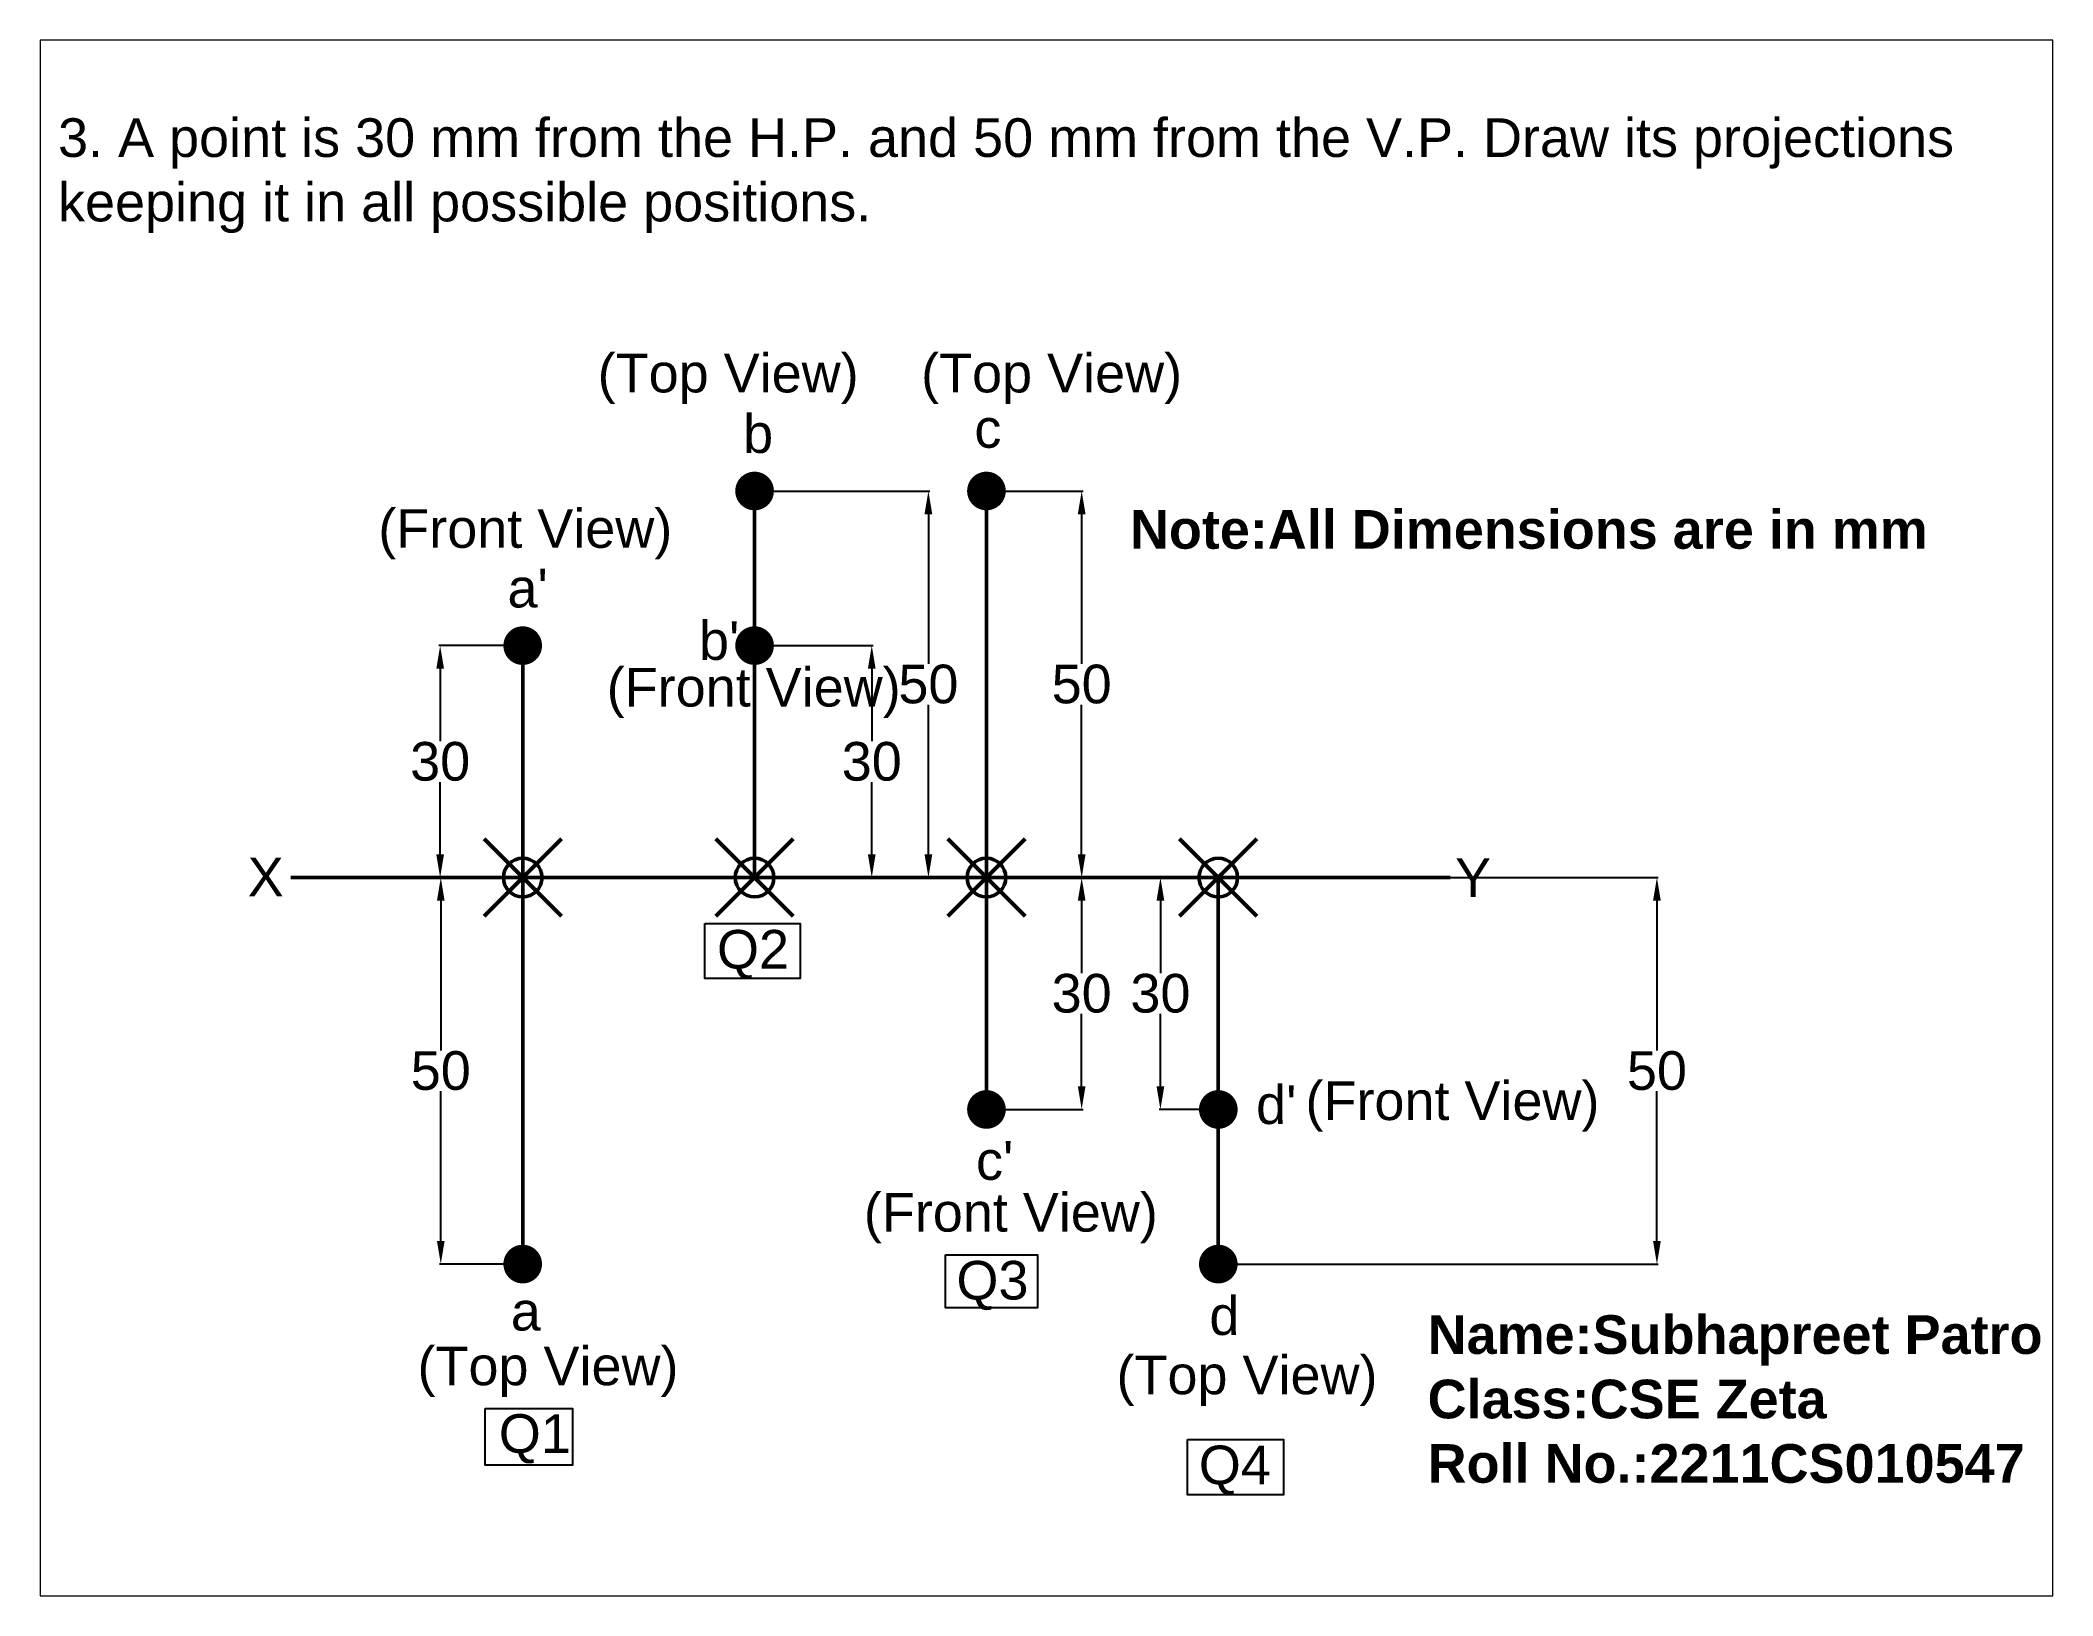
# Paper-space layout 'Layout3' of a CAD drawing. Header units: millimetres. Extents: x 1.1 to 9.9, y 0.85 to 7.65.
# The model-space entities are those that its viewports show. They can reach past a viewport. Long polylines and large blocks are cut down to what shows.
import ezdxf

# ---------------------------------------------------------------- set-up
doc = ezdxf.new("R2010")
doc.units = ezdxf.units.MM
doc.header["$MEASUREMENT"] = 0
doc.header["$PDMODE"] = 35
doc.header["$PDSIZE"] = 5
doc.styles.get("Standard").update_dxf_attribs({"font": 'arial.ttf'})
doc.dimstyles.get("Standard").update_dxf_attribs({"dimtxt": 5, "dimasz": 3, "dimexe": 0.18, "dimexo": 0.0625, "dimgap": 0.09, "dimtad": 1, "dimtih": 1, "dimtoh": 1, "dimdec": 0, "dimzin": 0, "dimdsep": 46, "dimtxsty": 'Standard', "dimcen": 0.09, "dimadec": 0, "dimazin": 0, "dimtfac": 1, "dimtdec": 0, "dimtofl": 0, "dimtmove": 0, "dimatfit": 3, "dimfxl": 1, "dimtolj": 1, "dimtzin": 0, "dimarcsym": 0})

# ---------------------------------------------------------------- blocks, each defined once
blk = doc.blocks.new('*D53')
at = {"color": 0, "lineweight": -2, "transparency": 16777216}
for p, q in [((749.93, 229.28), (739.14, 229.28)), ((739.32, 226.28), (739.32, 216.92)), ((739.32, 202.28), (739.32, 211.63)), ((749.93, 199.28), (739.14, 199.28))]:
    blk.add_line(p, q, dxfattribs=at)
at = {"color": 0, "transparency": 16777216}
for points in [[(738.82, 226.28), (739.82, 226.28), (739.32, 229.28)], [(738.82, 202.28), (739.82, 202.28), (739.32, 199.28)]]:
    blk.add_solid(points, dxfattribs=at)
at = {"layer": 'Defpoints', "color": 0, "transparency": 16777216}
for p in [(750, 229.28), (739.32, 199.28), (750, 199.28)]:
    blk.add_point(p, dxfattribs=at)
at = {"color": 0, "lineweight": 53, "transparency": 16777216, "insert": (739.32, 214.28), "char_height": 5, "attachment_point": 5}
blk.add_mtext('\\A1;30', dxfattribs=at)
blk = doc.blocks.new('*D54')
at = {"color": 0, "lineweight": -2, "transparency": 16777216}
for p, q in [((749.93, 199.28), (739.22, 199.28)), ((739.4, 196.28), (739.4, 176.92)), ((739.4, 152.28), (739.4, 171.63)), ((749.93, 149.28), (739.22, 149.28))]:
    blk.add_line(p, q, dxfattribs=at)
at = {"color": 0, "transparency": 16777216}
for points in [[(738.9, 196.28), (739.9, 196.28), (739.4, 199.28)], [(738.9, 152.28), (739.9, 152.28), (739.4, 149.28)]]:
    blk.add_solid(points, dxfattribs=at)
at = {"layer": 'Defpoints', "color": 0, "transparency": 16777216}
for p in [(750, 199.28), (739.4, 149.28), (750, 149.28)]:
    blk.add_point(p, dxfattribs=at)
at = {"color": 0, "lineweight": 53, "transparency": 16777216, "insert": (739.4, 174.28), "char_height": 5, "attachment_point": 5}
blk.add_mtext('\\A1;50', dxfattribs=at)
blk = doc.blocks.new('*D55')
at = {"color": 0, "lineweight": -2, "transparency": 16777216}
for p, q in [((780.06, 249.28), (802.67, 249.28)), ((802.49, 246.28), (802.49, 226.92)), ((802.49, 202.28), (802.49, 221.63)), ((780.06, 199.28), (802.67, 199.28))]:
    blk.add_line(p, q, dxfattribs=at)
at = {"color": 0, "transparency": 16777216}
for points in [[(801.99, 246.28), (802.99, 246.28), (802.49, 249.28)], [(801.99, 202.28), (802.99, 202.28), (802.49, 199.28)]]:
    blk.add_solid(points, dxfattribs=at)
at = {"layer": 'Defpoints', "color": 0, "transparency": 16777216}
for p in [(780, 249.28), (780, 199.28), (802.49, 199.28)]:
    blk.add_point(p, dxfattribs=at)
at = {"color": 0, "lineweight": 53, "transparency": 16777216, "insert": (802.49, 224.28), "char_height": 5, "attachment_point": 5}
blk.add_mtext('\\A1;50', dxfattribs=at)
blk = doc.blocks.new('*D56')
at = {"color": 0, "lineweight": -2, "transparency": 16777216}
for p, q in [((780.06, 229.28), (795.34, 229.28)), ((795.16, 226.28), (795.16, 216.92)), ((795.16, 202.28), (795.16, 211.63)), ((780.06, 199.28), (795.34, 199.28))]:
    blk.add_line(p, q, dxfattribs=at)
at = {"color": 0, "transparency": 16777216}
for points in [[(794.66, 226.28), (795.66, 226.28), (795.16, 229.28)], [(794.66, 202.28), (795.66, 202.28), (795.16, 199.28)]]:
    blk.add_solid(points, dxfattribs=at)
at = {"layer": 'Defpoints', "color": 0, "transparency": 16777216}
for p in [(780, 229.28), (780, 199.28), (795.16, 199.28)]:
    blk.add_point(p, dxfattribs=at)
at = {"color": 0, "lineweight": 53, "transparency": 16777216, "insert": (795.16, 214.28), "char_height": 5, "attachment_point": 5}
blk.add_mtext('\\A1;30', dxfattribs=at)
blk = doc.blocks.new('*D57')
at = {"color": 0, "lineweight": -2, "transparency": 16777216}
for p, q in [((810.06, 249.28), (822.5, 249.28)), ((822.32, 246.28), (822.32, 226.92)), ((822.32, 202.28), (822.32, 221.63)), ((810.06, 199.28), (822.5, 199.28))]:
    blk.add_line(p, q, dxfattribs=at)
at = {"color": 0, "transparency": 16777216}
for points in [[(821.82, 246.28), (822.82, 246.28), (822.32, 249.28)], [(821.82, 202.28), (822.82, 202.28), (822.32, 199.28)]]:
    blk.add_solid(points, dxfattribs=at)
at = {"layer": 'Defpoints', "color": 0, "transparency": 16777216}
for p in [(810, 249.28), (810, 199.28), (822.32, 199.28)]:
    blk.add_point(p, dxfattribs=at)
at = {"color": 0, "lineweight": 53, "transparency": 16777216, "insert": (822.32, 224.28), "char_height": 5, "attachment_point": 5}
blk.add_mtext('\\A1;50', dxfattribs=at)
blk = doc.blocks.new('*D58')
at = {"color": 0, "lineweight": -2, "transparency": 16777216}
for p, q in [((810.06, 199.28), (822.5, 199.28)), ((822.32, 196.28), (822.32, 186.92)), ((822.32, 172.28), (822.32, 181.63)), ((810.06, 169.28), (822.5, 169.28))]:
    blk.add_line(p, q, dxfattribs=at)
at = {"color": 0, "transparency": 16777216}
for points in [[(821.82, 196.28), (822.82, 196.28), (822.32, 199.28)], [(821.82, 172.28), (822.82, 172.28), (822.32, 169.28)]]:
    blk.add_solid(points, dxfattribs=at)
at = {"layer": 'Defpoints', "color": 0, "transparency": 16777216}
for p in [(810, 199.28), (810, 169.28), (822.32, 169.28)]:
    blk.add_point(p, dxfattribs=at)
at = {"color": 0, "lineweight": 53, "transparency": 16777216, "insert": (822.32, 184.28), "char_height": 5, "attachment_point": 5}
blk.add_mtext('\\A1;30', dxfattribs=at)
blk = doc.blocks.new('*D59')
at = {"color": 0, "lineweight": -2, "transparency": 16777216}
for p, q in [((839.93, 199.28), (832.33, 199.28)), ((832.51, 196.28), (832.51, 186.92)), ((832.51, 172.28), (832.51, 181.63)), ((839.93, 169.28), (832.33, 169.28))]:
    blk.add_line(p, q, dxfattribs=at)
at = {"color": 0, "transparency": 16777216}
for points in [[(832.01, 196.28), (833.01, 196.28), (832.51, 199.28)], [(832.01, 172.28), (833.01, 172.28), (832.51, 169.28)]]:
    blk.add_solid(points, dxfattribs=at)
at = {"layer": 'Defpoints', "color": 0, "transparency": 16777216}
for p in [(840, 199.28), (832.51, 169.28), (840, 169.28)]:
    blk.add_point(p, dxfattribs=at)
at = {"color": 0, "lineweight": 53, "transparency": 16777216, "insert": (832.51, 184.28), "char_height": 5, "attachment_point": 5}
blk.add_mtext('\\A1;30', dxfattribs=at)
blk = doc.blocks.new('*D60')
at = {"color": 0, "lineweight": -2, "transparency": 16777216}
for p, q in [((840.06, 199.28), (896.93, 199.28)), ((896.75, 196.28), (896.75, 176.92)), ((896.75, 152.28), (896.75, 171.63)), ((840.06, 149.28), (896.93, 149.28))]:
    blk.add_line(p, q, dxfattribs=at)
at = {"color": 0, "transparency": 16777216}
for points in [[(896.25, 196.28), (897.25, 196.28), (896.75, 199.28)], [(896.25, 152.28), (897.25, 152.28), (896.75, 149.28)]]:
    blk.add_solid(points, dxfattribs=at)
at = {"layer": 'Defpoints', "color": 0, "transparency": 16777216}
for p in [(840, 199.28), (840, 149.28), (896.75, 149.28)]:
    blk.add_point(p, dxfattribs=at)
at = {"color": 0, "lineweight": 53, "transparency": 16777216, "insert": (896.75, 174.28), "char_height": 5, "attachment_point": 5}
blk.add_mtext('\\A1;50', dxfattribs=at)

msp = doc.modelspace()

# ---------------------------------------------------------------- linework, layer by layer
at = {"lineweight": 50}
for p, q in [((780, 199.28), (780, 249.28)), ((810, 199.28), (810, 249.28)), ((750, 199.28), (750, 229.28)), ((780, 199.28), (780, 229.28)), ((720, 199.28), (870, 199.28)), ((750, 199.28), (750, 149.28)), ((810, 199.28), (810, 169.28)), ((840, 199.28), (840, 169.28)), ((840, 199.28), (840, 149.28))]:
    msp.add_line(p, q, dxfattribs=at)
at = {"lineweight": 50, "const_width": 2.5}
for points in [[(778.75, 249.28, 1), (781.25, 249.28, 1)], [(808.75, 249.28, 1), (811.25, 249.28, 1)], [(748.75, 229.28, 1), (751.25, 229.28, 1)], [(778.75, 229.28, 1), (781.25, 229.28, 1)], [(808.75, 169.28, 1), (811.25, 169.28, 1)], [(838.75, 169.28, 1), (841.25, 169.28, 1)], [(748.75, 149.28, 1), (751.25, 149.28, 1)], [(838.75, 149.28, 1), (841.25, 149.28, 1)]]:
    msp.add_lwpolyline(points, format="xyb", close=True, dxfattribs=at)
for points in [[(773.55, 193.33), (785.88, 193.33), (785.88, 186.22), (773.55, 186.22)], [(804.72, 150.46), (816.6, 150.46), (816.6, 143.6), (804.72, 143.6)], [(745.15, 130.59), (756.44, 130.59), (756.44, 123.25), (745.15, 123.25)], [(836.02, 126.59), (848.43, 126.59), (848.43, 119.42), (836.02, 119.42)]]:
    msp.add_lwpolyline(points, close=True)
at = {"lineweight": 50}
for p in [(750, 199.28), (780, 199.28), (810, 199.28), (840, 199.28)]:
    msp.add_point(p, dxfattribs=at)

# ---------------------------------------------------------------- texts
at = {"lineweight": 50, "char_height": 5, "attachment_point": 1}
for s, width, insert in [('3. A point is 30 mm from the H.P. and 50 mm from the V.P. Draw its projections\\Pkeeping it in all possible positions.', 345.0468, (689.88, 297.49)), ('(Top View)', 33.6004, (759.7, 267.03)), ('(Top View)', 33.6004, (801.55, 267.03)), ('b', 12.6236, (778.52, 259.21)), ('c', 12.1587, (808.44, 259.87)), ('(Front View)', 39.3277, (731.32, 246.93)), ('{\\fArial|b1|i0|c0|p34;Note:All Dimensions are in mm}', 108.4666, (828.56, 246.81)), ("a'", 14.3364, (748.03, 239.22)), ("b'", 13.9735, (772.81, 232.44)), ('(Front View)', 39.3277, (760.87, 226.4)), ('X', 7.1335, (714.42, 201.85)), ('Y', 10.7568, (870.63, 201.78)), ('Q2', 13.1955, (775.14, 192.5)), ("d'", 9.9811, (844.89, 172.4)), ('(Front View)', 39.3277, (851.28, 172.91)), ("c'", 14.5179, (808.65, 165.18)), ('(Front View)', 39.3277, (794.14, 158.48)), ('Q3', 17.7853, (806.12, 149.69)), ('a', 11.9773, (748.46, 145.68)), ('d', 20.3251, (838.85, 145.11)), ('{\\fArial|b1|i0|c0|p34;Name:Subhapreet Patro\\PClass:CSE Zeta\\PRoll No.:2211CS010547}', 100.8794, (867.08, 142.66)), ('(Top View)', 33.6004, (736.39, 138.61)), ('(Top View)', 33.6004, (826.83, 137.44)), ('Q1', 12.2529, (746.91, 129.86)), ('Q4', 15.1079, (837.48, 125.8))]:
    msp.add_mtext_dynamic_manual_height_columns(s, width=width, gutter_width=25, heights=[0], dxfattribs=dict(at, insert=insert))

# ---------------------------------------------------------------- dimensions: what is measured, and where the dimension line sits
at = {"lineweight": 53}
for p1, p2, distance, picture, middle in [((780, 249.28), (780, 199.28), 22.5, '*D55', (802.49, 224.28)), ((810, 249.28), (810, 199.28), 12.33, '*D57', (822.32, 224.28)), ((750, 229.28), (750, 199.28), -10.68, '*D53', (739.32, 214.28)), ((780, 229.28), (780, 199.28), 15.17, '*D56', (795.16, 214.28)), ((750, 199.28), (750, 149.28), -10.59, '*D54', (739.4, 174.28)), ((810, 199.28), (810, 169.28), 12.33, '*D58', (822.32, 184.28)), ((840, 199.28), (840, 169.28), -7.49, '*D59', (832.51, 184.28)), ((840, 199.28), (840, 149.28), 56.75, '*D60', (896.75, 174.28))]:
    dim = msp.add_aligned_dim(p1=p1, p2=p2, distance=distance, dimstyle='Standard', dxfattribs=at)
    dim.commit()
    dim.dimension.update_dxf_attribs({"geometry": picture, "text_midpoint": middle})

psp = doc.layouts.new('Layout3')

# ---------------------------------------------------------------- viewports
at = {"layer": '0'}
psp.add_viewport(center=(5.5, 4.25), size=(8.8, 6.8), view_center_point=(817.7706, 206.9816), view_height=201.206622, dxfattribs=at)

doc.saveas('drawing.dxf')
